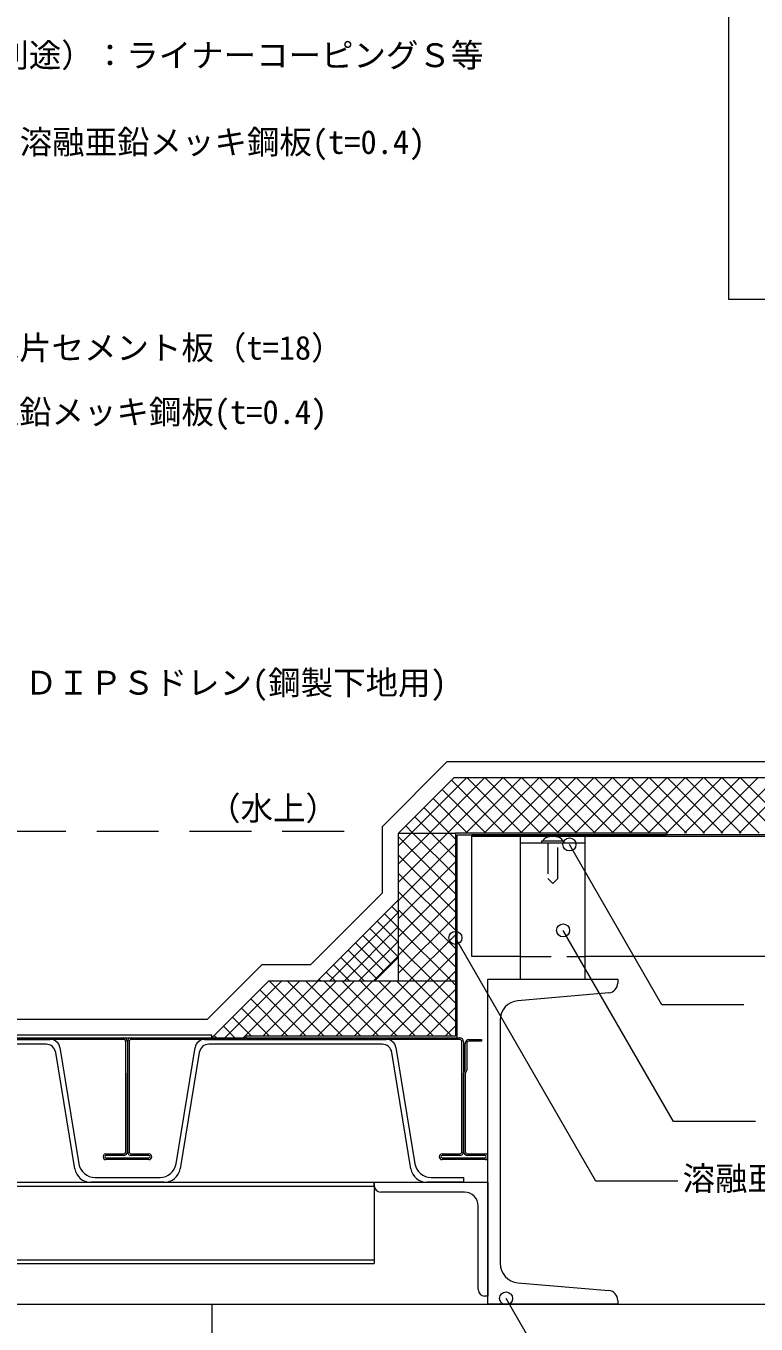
# Model space of a CAD drawing. Units: millimetres, scale not verified. Extents: x -1380 to 1380, y -955 to 955.
# Drawn here: x -370 to 80, y -496 to 303 of the extents above; entities that cross this region are included whole.
import ezdxf
from ezdxf.enums import TextEntityAlignment as Align

# ---------------------------------------------------------------- set-up
doc = ezdxf.new("R2010")
doc.units = ezdxf.units.MM
doc.header["$LTSCALE"] = 3
doc.linetypes.add('USER1', pattern=[19.05, 12.7, -6.35])
doc.linetypes.add('USER2', pattern=[9.525, 6.35, -3.175])
for name, color, linetype, lineweight in [('0-1_HATCH', 9, 'Continuous', 18), ('0-2_BOUSUI', 1, 'Continuous', 18), ('0-3_MOJI', 7, 'Continuous', 18), ('0-6_dannnetu', 6, 'Continuous', 18), ('0-7_KANAMONO', 5, 'Continuous', 18), ('0-8_TEKKOTU', 7, 'Continuous', 18), ('0-9_doubuti', 5, 'Continuous', 18), ('0-A_dekki', 3, 'Continuous', 18), ('0-D_WAKU', 7, 'Continuous', 18), ('0-E_STEEL-A', 5, 'Continuous', 18)]:
    doc.layers.add(name, color=color, linetype=linetype, lineweight=lineweight)
doc.styles.add('ＭＳ ゴシック', font='')
doc.styles.get('ＭＳ ゴシック').set_extended_font_data('MS Gothic')

msp = doc.modelspace()

# ---------------------------------------------------------------- linework, layer by layer
at = {"layer": '0-1_HATCH'}
for p, q in [((-132.292, -193.978), (-98.292, -159.978)), ((-121.067, -193.978), (-87.067, -159.978)), ((-86.313, -193.978), (-113.177, -167.114)), ((-109.841, -193.978), (-75.841, -159.978)), ((-75.088, -193.978), (-107.564, -161.501)), ((-98.616, -193.978), (-64.616, -159.978)), ((-63.862, -193.978), (-97.862, -159.978)), ((-87.391, -193.978), (-53.391, -159.978)), ((-52.637, -193.978), (-86.637, -159.978)), ((-76.165, -193.978), (-42.165, -159.978)), ((-41.412, -193.978), (-75.412, -159.978)), ((-64.94, -193.978), (-30.94, -159.978)), ((-30.186, -193.978), (-64.186, -159.978)), ((-53.715, -193.978), (-19.715, -159.978)), ((-18.961, -193.978), (-52.961, -159.978)), ((-42.489, -193.978), (-8.489, -159.978)), ((-7.736, -193.978), (-41.736, -159.978)), ((-31.264, -193.978), (2.736, -159.978)), ((3.489, -193.978), (-30.511, -159.978)), ((-20.039, -193.978), (13.961, -159.978)), ((14.715, -193.978), (-19.285, -159.978)), ((-8.813, -193.978), (25.187, -159.978)), ((25.941, -193.979), (-8.06, -159.978)), ((2.412, -193.978), (36.412, -159.978)), ((37.179, -193.991), (3.165, -159.978)), ((13.637, -193.978), (47.637, -159.978)), ((48.416, -194.003), (14.391, -159.978)), ((24.862, -193.978), (58.862, -159.978)), ((59.654, -194.016), (25.616, -159.978)), ((36.076, -193.99), (70.088, -159.978)), ((70.891, -194.028), (36.841, -159.978)), ((47.289, -194.002), (81.313, -159.978)), ((82.129, -194.04), (48.067, -159.978)), ((58.502, -194.014), (92.538, -159.978)), ((93.366, -194.052), (59.292, -159.978)), ((69.715, -194.026), (103.764, -159.978)), ((104.603, -194.064), (70.517, -159.978)), ((-97.538, -193.978), (-118.79, -172.727)), ((-108.764, -193.978), (-124.402, -178.339)), ((-131.214, -193.978), (-135.628, -189.565)), ((-119.989, -193.978), (-130.015, -183.952)), ((-140.041, -201.727), (-132.292, -193.978)), ((-140.041, -212.952), (-121.067, -193.978)), ((-140.041, -224.178), (-109.841, -193.978)), ((-105.041, -231.377), (-140.041, -196.377)), ((-105.041, -220.151), (-131.214, -193.978)), ((-105.041, -208.926), (-119.989, -193.978)), ((-105.041, -197.701), (-108.764, -193.978)), ((-140.041, -235.403), (-105.041, -200.403)), ((-105.041, -242.602), (-140.041, -207.602)), ((-140.041, -246.628), (-105.041, -211.628)), ((-105.041, -253.827), (-140.041, -218.827)), ((-140.041, -257.854), (-105.041, -222.854)), ((-105.041, -265.053), (-140.041, -230.053)), ((-140.041, -243.326), (-144.215, -239.152)), ((-140.041, -269.079), (-105.041, -234.079)), ((-182.451, -284.978), (-140.041, -242.568)), ((-140.041, -252.306), (-148.705, -243.642)), ((-105.041, -276.278), (-140.041, -241.278)), ((-140.041, -280.304), (-105.041, -245.304)), ((-173.471, -284.978), (-140.041, -251.548)), ((-140.041, -270.267), (-157.685, -252.622)), ((-140.041, -261.286), (-153.195, -248.132)), ((-107.566, -284.978), (-140.041, -252.503)), ((-148.988, -279.28), (-166.666, -261.603)), ((-164.491, -284.978), (-140.041, -260.528)), ((-144.498, -274.79), (-162.175, -257.112)), ((-133.489, -284.978), (-105.041, -256.529)), ((-161.251, -284.978), (-175.646, -270.583)), ((-153.478, -283.77), (-171.156, -266.093)), ((-155.51, -284.978), (-140.041, -269.509)), ((-118.792, -284.978), (-140.041, -263.729)), ((-122.264, -284.978), (-105.041, -267.755)), ((-179.211, -284.978), (-184.626, -279.563)), ((-170.231, -284.978), (-180.136, -275.073)), ((-130.017, -284.978), (-140.041, -274.954)), ((-111.039, -284.978), (-105.041, -278.98)), ((-247.067, -319.978), (-212.067, -284.978)), ((-235.841, -319.978), (-200.841, -284.978)), ((-223.616, -318.978), (-189.616, -284.978)), ((-185.819, -318.978), (-219.819, -284.978)), ((-212.391, -318.978), (-178.391, -284.978)), ((-174.594, -318.978), (-208.594, -284.978)), ((-201.165, -318.978), (-167.165, -284.978)), ((-163.369, -318.978), (-197.369, -284.978)), ((-189.94, -318.978), (-155.94, -284.978)), ((-188.191, -284.978), (-189.116, -284.053)), ((-152.144, -318.978), (-186.144, -284.978)), ((-178.715, -318.978), (-144.715, -284.978)), ((-140.918, -318.978), (-174.918, -284.978)), ((-167.489, -318.978), (-133.489, -284.978)), ((-129.693, -318.978), (-163.693, -284.978)), ((-156.264, -318.978), (-122.264, -284.978)), ((-118.468, -318.978), (-152.468, -284.978)), ((-145.039, -318.978), (-111.039, -284.978)), ((-107.242, -318.978), (-141.242, -284.978)), ((-105.041, -309.954), (-130.017, -284.978)), ((-105.041, -298.729), (-118.792, -284.978)), ((-105.041, -287.503), (-107.566, -284.978)), ((-197.045, -318.978), (-225.543, -290.48)), ((-133.813, -318.978), (-105.041, -290.205)), ((-219.495, -318.978), (-236.768, -301.705)), ((-208.27, -318.978), (-231.156, -296.093)), ((-122.588, -318.978), (-105.041, -301.431)), ((-230.721, -318.978), (-242.381, -307.318)), ((-252.171, -319.978), (-253.606, -318.543)), ((-240.946, -319.978), (-247.993, -312.931)), ((-111.363, -318.978), (-105.041, -312.656))]:
    msp.add_line(p, q, dxfattribs=at)
at = {"layer": '0-2_BOUSUI'}
msp.add_lwpolyline([(-453.541, -308.478), (-257.683, -308.478), (-224.183, -274.978), (-194.183, -274.978), (-150.041, -230.836), (-150.041, -189.836), (-110.183, -149.978), (899.959, -149.978)], dxfattribs=at)
at = {"layer": '0-3_MOJI', "linetype": 'USER1'}
msp.add_line((-497.434, -192.814), (-160.586, -192.814), dxfattribs=at)
at = {"layer": '0-3_MOJI'}
for points in [[(72.549, -299.643), (22.111, -299.643), (-34.842, -200.998)], [(79.702, -371.633), (29.264, -371.633), (-38.723, -253.876)], [(31.876, -408.331), (-18.562, -408.331), (-105.079, -258.478)], [(0.787, -563.176), (-26.115, -563.176), (-73.871, -480.46)]]:
    msp.add_lwpolyline(points, dxfattribs=at)
for centre in [(-34.842, -200.998), (-105.079, -258.478), (-38.723, -253.876), (-73.871, -480.46)]:
    msp.add_circle(centre, 4, dxfattribs=at)
at = {"layer": '0-6_dannnetu'}
for p, q in [((553.459, -159.978), (-106.041, -159.978)), ((-140.041, -284.978), (-140.041, -193.978)), ((-190.041, -284.978), (-140.041, -234.978)), ((-154.686, -284.978), (-140.041, -270.333)), ((-255.041, -319.978), (-220.041, -284.978)), ((-220.041, -284.978), (-105.041, -284.978)), ((-365.041, -319.978), (-234.041, -319.978))]:
    msp.add_line(p, q, dxfattribs=at)
msp.add_lwpolyline([(-106.041, -159.978), (-140.041, -193.978), (-105.041, -193.978)], dxfattribs=at)
at = {"layer": '0-7_KANAMONO'}
for p, q in [((-99.541, -414.978), (-151.041, -414.978)), ((-91.041, -474.978), (-91.041, -423.478))]:
    msp.add_line(p, q, dxfattribs=at)
for points in [[(-234.041, -319.978), (-104.041, -319.978), (-104.041, -194.978), (24.959, -194.978), (24.959, -193.978), (-105.041, -193.978), (-105.041, -318.978), (-234.041, -318.978)], [(-404.141, -319.978), (-255.141, -319.978), (-255.141, -318.478), (-404.141, -318.478)]]:
    msp.add_lwpolyline(points, close=True, dxfattribs=at)
msp.add_lwpolyline([(-155.041, -410.978), (-155.041, -408.978), (-85.041, -408.978), (-85.041, -478.978), (-87.041, -478.978)], dxfattribs=at)
for centre, radius, start, end in [((-151.041, -410.978), 4, 180, 270), ((-99.541, -423.478), 8.5, 0, 90), ((-87.041, -474.978), 4, 180, 270)]:
    msp.add_arc(centre, radius, start, end, dxfattribs=at)
at = {"layer": '0-8_TEKKOTU'}
msp.add_line((-255.041, -483.978), (899.959, -483.978), dxfattribs=at)
msp.add_lwpolyline([(-429.541, -507.978), (-555.041, -507.978), (-555.041, -483.978), (-255.041, -483.978), (-255.041, -507.978), (-380.541, -507.978)], dxfattribs=at)
at = {"layer": '0-9_doubuti'}
for p, q in [((-495.041, -408.978), (-155.041, -408.978)), ((-495.041, -411.278), (-155.041, -411.278)), ((-155.041, -408.978), (-155.041, -458.978)), ((-495.041, -456.678), (-155.041, -456.678)), ((-495.041, -458.978), (-155.041, -458.978))]:
    msp.add_line(p, q, dxfattribs=at)
at = {"layer": '0-A_dekki'}
for p, q in [((-95.041, -269.978), (-95.041, -194.978)), ((899.959, -194.978), (-95.041, -194.978)), ((899.959, -195.978), (-95.041, -195.978)), ((-65.041, -283.978), (-65.041, -195.978)), ((-25.041, -283.978), (-25.041, -195.978)), ((-65.041, -199.978), (-25.041, -199.978)), ((-65.041, -269.978), (-95.041, -269.978)), ((899.959, -269.978), (-25.041, -269.978)), ((-466.469, -320.978), (-354.613, -320.978)), ((-357.149, -323.978), (-463.933, -323.978)), ((-383.041, -319.978), (-309.541, -319.978)), ((-348.697, -325.979), (-336.948, -397.643)), ((-308.041, -389.978), (-308.041, -322.478)), ((-307.041, -322.478), (-307.041, -389.978)), ((-306.041, -322.478), (-306.041, -389.978)), ((-304.541, -319.978), (-102.541, -319.978)), ((-102.541, -320.978), (-304.541, -320.978)), ((-277.134, -397.643), (-265.385, -325.979)), ((-259.469, -320.978), (-147.613, -320.978)), ((-150.149, -323.978), (-256.933, -323.978)), ((-141.697, -325.979), (-129.948, -397.643)), ((-101.041, -389.978), (-101.041, -322.478)), ((-100.041, -322.478), (-100.041, -389.978)), ((-339.484, -400.643), (-351.233, -328.979)), ((-262.849, -328.979), (-274.598, -400.643)), ((-132.484, -400.643), (-144.233, -328.979)), ((-307.041, -389.978), (-307.041, -341.71)), ((-320.291, -391.478), (-309.541, -391.478)), ((-304.541, -391.478), (-293.791, -391.478)), ((-113.291, -391.478), (-102.541, -391.478)), ((-97.541, -391.478), (-86.791, -391.478)), ((-309.541, -392.478), (-320.291, -392.478)), ((-320.291, -393.978), (-293.791, -393.978)), ((-293.791, -394.978), (-320.291, -394.978)), ((-293.791, -392.478), (-304.541, -392.478)), ((-102.541, -392.478), (-113.291, -392.478)), ((-113.291, -393.978), (-86.791, -393.978)), ((-86.791, -394.978), (-113.291, -394.978)), ((-86.791, -392.478), (-97.541, -392.478)), ((-327.088, -405.978), (-286.994, -405.978)), ((-284.458, -408.978), (-329.624, -408.978))]:
    msp.add_line(p, q, dxfattribs=at)
at = {"layer": '0-A_dekki', "linetype": 'USER2'}
msp.add_line((-65.041, -269.978), (-25.041, -269.978), dxfattribs=at)
msp.add_lwpolyline([(-52.041, -199.978), (-38.041, -199.978), (-38.041, -198.978), (-52.041, -198.978)], close=True, dxfattribs=at)
msp.add_lwpolyline([(-48.041, -199.978), (-48.041, -221.978), (-45.041, -224.978), (-42.041, -221.978), (-42.041, -199.978)], dxfattribs=at)
at = {"layer": '0-A_dekki'}
for points in [[(-309.541, -320.978), (-383.041, -320.978), (-511.541, -320.978)], [(-100.041, -389.978), (-100.041, -341.71), (-99.041, -339.978), (-99.041, -323.478)], [(-98.041, -323.478), (-98.041, -339.978), (-99.041, -341.71), (-99.041, -389.978)], [(-96.541, -320.978), (-89.041, -320.978), (-89.041, -321.978), (-96.541, -321.978)], [(-120.088, -405.978), (-100.041, -405.978), (-100.041, -408.978), (-122.624, -408.978)]]:
    msp.add_lwpolyline(points, dxfattribs=at)
at = {"layer": '0-A_dekki', "linetype": 'USER2'}
for centre, radius, start, end in [((-49.107, -199.049), 1.935, 125.7312, 177.88555), ((-46.789, -201.631), 5.397, 103.41361, 129.70709), ((-44.969, -207.895), 11.918, 90.34476, 104.93646), ((-45.113, -207.895), 11.918, 75.06354, 89.65524), ((-43.293, -201.631), 5.397, 50.29291, 76.58639), ((-40.975, -199.049), 1.935, 2.11445, 54.2688)]:
    msp.add_arc(centre, radius, start, end, dxfattribs=at)
at = {"layer": '0-A_dekki'}
for centre, radius, start, end in [((-357.149, -329.978), 6, 9.58295, 90), ((-354.613, -326.978), 6, 9.58295, 90), ((-309.541, -322.478), 2.5, 0, 90), ((-309.541, -322.478), 1.5, 0, 90), ((-304.541, -322.478), 2.5, 90, 180), ((-304.541, -322.478), 1.5, 90, 180), ((-259.469, -326.978), 6, 90, 170.41706), ((-256.933, -329.978), 6, 90, 170.41706), ((-150.149, -329.978), 6, 9.58295, 90), ((-147.613, -326.978), 6, 9.58295, 90), ((-102.541, -322.478), 2.5, 0, 90), ((-102.541, -322.478), 1.5, 0, 90), ((-96.541, -323.478), 2.5, 90, 180), ((-96.541, -323.478), 1.5, 90, 180), ((-320.291, -393.228), 1.75, 90, 270), ((-309.541, -389.978), 2.5, 270, 0), ((-309.541, -389.978), 1.5, 270, 0), ((-304.541, -389.978), 2.5, 180, 270), ((-304.541, -389.978), 1.5, 180, 270), ((-293.791, -393.228), 1.75, 270, 90), ((-113.291, -393.228), 1.75, 90, 270), ((-102.541, -389.978), 2.5, 270, 0), ((-102.541, -389.978), 1.5, 270, 0), ((-97.541, -389.978), 2.5, 180, 270), ((-97.541, -389.978), 1.5, 180, 270), ((-86.791, -393.228), 1.75, 270, 90), ((-327.088, -395.978), 10, 189.58295, 270), ((-320.291, -393.228), 0.75, 90, 270), ((-293.791, -393.228), 0.75, 270, 90), ((-286.994, -395.978), 10, 270, 350.41706), ((-120.088, -395.978), 10, 189.58295, 270), ((-113.291, -393.228), 0.75, 90, 270), ((-86.791, -393.228), 0.75, 270, 90), ((-329.624, -398.978), 10, 189.58295, 270), ((-284.458, -398.978), 10, 270, 350.41706), ((-122.624, -398.978), 10, 189.58295, 270)]:
    msp.add_arc(centre, radius, start, end, dxfattribs=at)
at = {"layer": '0-D_WAKU'}
msp.add_lwpolyline([(63.17, 134.764), (899.959, 134.764), (899.959, 540.022), (63.17, 540.022)], close=True, dxfattribs=at)
at = {"layer": '0-E_STEEL-A'}
for p, q in [((-10.518, -292.286), (-66.587, -297.191)), ((-77.541, -309.145), (-77.541, -458.811)), ((-66.587, -470.765), (-10.518, -475.67))]:
    msp.add_line(p, q, dxfattribs=at)
msp.add_lwpolyline([(-5.041, -481.647), (-5.041, -483.978), (-85.041, -483.978), (-85.041, -283.978), (-5.041, -283.978), (-5.041, -286.309)], dxfattribs=at)
for centre, radius, start, end in [((-11.041, -286.309), 6, 275, 0), ((-65.541, -309.145), 12, 95, 180), ((-65.541, -458.811), 12, 180, 265), ((-11.041, -481.647), 6, 360, 85)]:
    msp.add_arc(centre, radius, start, end, dxfattribs=at)

# ---------------------------------------------------------------- texts
at = {"layer": '0-3_MOJI', "style": 'ＭＳ ゴシック'}
for s, p in [('アルミ笠木（別途）：ライナーコーピングＳ等', (-507.774, 273.166)), ('捨笠木：溶融亜鉛メッキ鋼板(t=0.4)', (-453.397, 219.728)), ('硬質木片セメント板（t=18）', (-433.785, 93.075)), ('溶融亜鉛メッキ鋼板(t=0.4)', (-433.785, 53.556)), ('ＤＩＰＳドレン(鋼製下地用)', (-370.304, -113.133)), ('（水上）', (-257.383, -190.426)), ('溶融亜鉛メッキ鋼板(t=1.0)', (34.876, -418.331))]:
    msp.add_text(s, height=14.66, dxfattribs=at).set_placement(p, align=Align.BOTTOM_LEFT)

doc.saveas('drawing.dxf')
